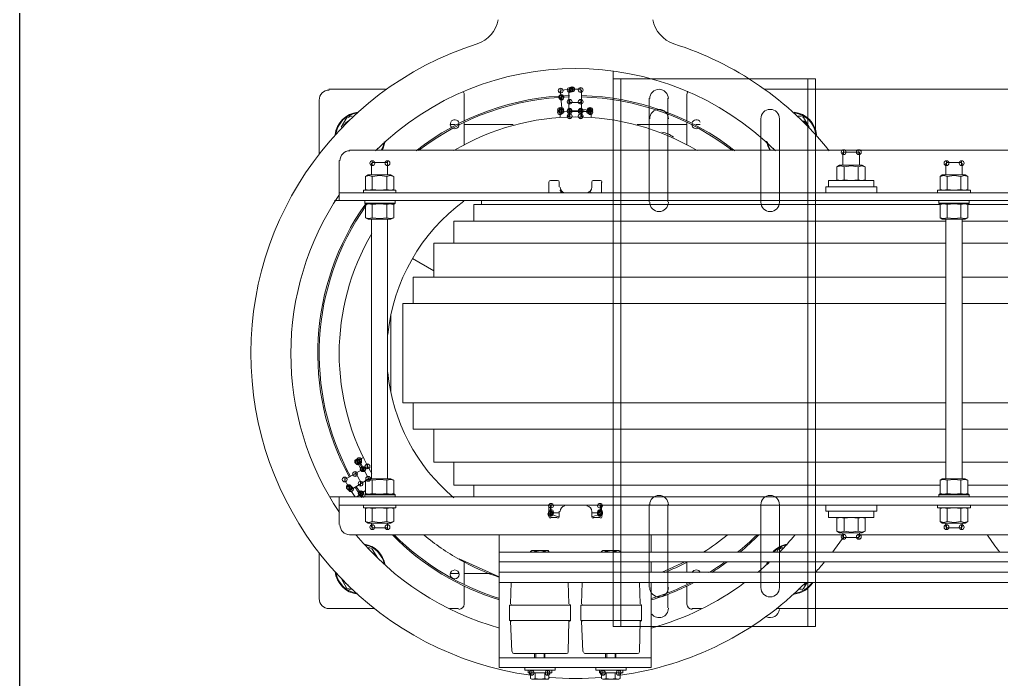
# Model space of a CAD drawing. Extents: x 758840 to 1108724, y -102573 to 143521.
# Drawn here: x 804384 to 805352, y 66486 to 67136 of the extents above; entities that cross this region are included whole.
import ezdxf

# ---------------------------------------------------------------- set-up
doc = ezdxf.new("R2010")
doc.units = 0
doc.header["$LTSCALE"] = 1000
doc.header["$MEASUREMENT"] = 0
doc.layers.add('02电气-设备', color=255, linetype='Continuous')
doc.layers.add('PDF_0', color=7, linetype='Continuous')

# ---------------------------------------------------------------- blocks, each defined once
blk = doc.blocks.new('2500KVA 变压器')
at = {"lineweight": -3}
blk.add_lwpolyline([(0, 0), (2400, 0), (2400, 1500), (0, 1500)], close=True, dxfattribs=at)
at = {"layer": 'PDF_0', "lineweight": 15}
for points in [[(585.44, 953.51), (585.44, 926.96)], [(784.87, 945.34), (585.44, 945.34), (585.44, 405.56)], [(592.92, 945.34), (592.92, 405.56)], [(777.39, 405.56), (777.39, 945.34)], [(784.87, 405.56), (784.87, 945.34)], [(305, 935.13), (360.81, 935.13)], [(438.41, 930.36), (438.41, 904.5)], [(533.71, 929), (533.03, 933.77)], [(533.71, 934.45), (544.6, 935.13)], [(541.87, 934.45), (541.87, 908.58)], [(553.45, 935.13), (542.55, 935.13)], [(554.13, 934.45), (554.13, 908.58)], [(658.27, 930.36), (658.27, 904.5)], [(735.19, 935.13), (1032.64, 935.13)], [(295.47, 871.83), (295.47, 924.92)], [(533.71, 927.64), (535.07, 912.67)], [(536.43, 927.64), (534.39, 927.64)], [(542.55, 922.2), (553.45, 922.2)], [(585.44, 925.6), (585.44, 905.86)], [(620.83, 926.28), (620.83, 918.79)], [(639.21, 912.67), (639.21, 926.28)], [(533.03, 914.71), (535.07, 915.39)], [(533.03, 907.9), (533.03, 914.71)], [(541.87, 913.35), (533.03, 912.67)], [(534.39, 912.67), (534.39, 914.71)], [(534.39, 913.35), (535.07, 913.35)], [(553.45, 914.03), (542.55, 914.03)], [(553.45, 913.35), (542.55, 913.35)], [(554.13, 915.39), (562.97, 914.71)], [(554.13, 914.03), (561.61, 913.35)], [(562.97, 912.67), (554.13, 913.35)], [(561.61, 914.71), (561.61, 912.67)], [(563.66, 914.71), (563.66, 907.9)], [(620.83, 917.43), (620.83, 900.41)], [(639.21, 900.41), (639.21, 911.3)], [(317.25, 897.69), (322.7, 907.22)], [(324.74, 908.58), (328.14, 908.58)], [(438.41, 903.14), (438.41, 880.67)], [(541.19, 908.58), (542.55, 908.58), (539.83, 908.58)], [(556.17, 908.58), (554.13, 908.58)], [(620.83, 906.54), (620.83, 824.18)], [(639.21, 824.18), (639.21, 906.54)], [(658.27, 903.14), (658.27, 880.67)], [(731.1, 906.54), (731.1, 824.18)], [(749.48, 824.18), (749.48, 906.54)], [(767.86, 908.58), (771.26, 908.58)], [(773.3, 907.22), (778.75, 897.69)], [(429.56, 900.41), (424.8, 900.41)], [(433.65, 900.41), (432.29, 900.41)], [(486.74, 900.41), (438.41, 900.41)], [(658.27, 900.41), (609.26, 900.41)], [(663.71, 900.41), (663.03, 900.41)], [(671.2, 900.41), (667.12, 900.41)], [(2114.91, 875.23), (325.42, 875.23)], [(353.33, 877.27), (351.97, 875.23)], [(744.71, 875.23), (743.35, 877.27)], [(812.1, 860.25), (812.1, 873.19)], [(827.76, 873.19), (812.78, 873.19)], [(828.44, 860.25), (828.44, 873.19)], [(315.21, 865.02), (315.21, 825.54)], [(347.2, 850.72), (347.2, 862.3)], [(362.86, 862.98), (347.88, 862.98)], [(362.86, 850.72), (362.86, 862.3)], [(913.52, 850.72), (913.52, 862.3)], [(929.18, 862.98), (914.2, 862.98)], [(929.86, 850.72), (929.86, 862.3)], [(805.98, 858.89), (808.7, 860.25)], [(805.98, 858.89), (810.06, 859.57), (813.46, 858.89)], [(805.98, 858.89), (805.98, 845.96)], [(808.7, 860.25), (831.16, 860.25)], [(813.46, 858.89), (820.27, 859.57), (827.08, 858.89)], [(813.46, 858.89), (813.46, 845.96)], [(827.08, 858.89), (830.48, 859.57), (833.88, 858.89)], [(827.08, 858.89), (827.08, 845.96)], [(833.88, 858.89), (831.16, 860.25)], [(833.88, 858.89), (833.88, 845.96)], [(341.07, 849.36), (343.8, 850.72)], [(341.07, 849.36), (344.48, 850.04), (347.88, 849.36)], [(341.07, 849.36), (341.07, 836.43)], [(343.8, 850.72), (366.26, 850.72)], [(347.88, 849.36), (355.37, 850.04), (362.18, 849.36)], [(347.88, 849.36), (347.88, 836.43)], [(362.18, 849.36), (365.58, 850.04), (368.98, 849.36)], [(362.18, 849.36), (362.18, 836.43)], [(368.98, 849.36), (366.26, 850.72)], [(368.98, 849.36), (368.98, 836.43)], [(522.13, 843.92), (522.13, 833.03)], [(523.5, 845.28), (530.3, 845.28)], [(532.34, 839.15), (532.34, 843.92)], [(564.34, 843.92), (564.34, 839.15)], [(565.7, 845.28), (572.5, 845.28)], [(573.87, 843.92), (573.87, 833.03)], [(797.81, 839.15), (797.81, 845.28)], [(842.73, 845.28), (797.81, 845.28)], [(808.7, 845.28), (805.98, 845.96)], [(805.98, 845.96), (810.06, 845.28), (813.46, 845.96)], [(813.46, 845.96), (820.27, 845.28), (827.08, 845.96)], [(827.08, 845.96), (830.48, 845.28), (833.88, 845.96)], [(831.16, 845.28), (833.88, 845.96)], [(842.73, 839.15), (842.73, 845.28)], [(908.08, 849.36), (910.12, 850.72)], [(908.08, 849.36), (911.48, 850.04), (914.88, 849.36)], [(908.08, 849.36), (908.08, 836.43)], [(910.12, 850.72), (932.58, 850.72)], [(914.88, 849.36), (921.69, 850.04), (928.5, 849.36)], [(914.88, 849.36), (914.88, 836.43)], [(928.5, 849.36), (931.9, 850.04), (935.3, 849.36)], [(928.5, 849.36), (928.5, 836.43)], [(935.3, 849.36), (932.58, 850.72)], [(935.3, 849.36), (935.3, 836.43)], [(2125.12, 833.03), (315.21, 833.03)], [(339.03, 833.03), (339.03, 835.75)], [(371.02, 835.75), (339.03, 835.75)], [(343.8, 835.75), (341.07, 836.43)], [(341.07, 836.43), (344.48, 835.75), (347.88, 836.43)], [(347.88, 836.43), (355.37, 835.75), (362.18, 836.43)], [(362.18, 836.43), (365.58, 835.75), (368.98, 836.43)], [(366.26, 835.75), (368.98, 836.43)], [(371.02, 833.03), (371.02, 835.75)], [(533.03, 835.75), (533.03, 835.07)], [(562.97, 835.07), (562.97, 835.75)], [(795.08, 833.03), (795.08, 839.15)], [(795.08, 839.15), (845.45, 839.15)], [(845.45, 833.03), (845.45, 839.15)], [(905.35, 833.03), (905.35, 835.75)], [(938.03, 835.75), (905.35, 835.75)], [(910.12, 835.75), (908.08, 836.43)], [(908.08, 836.43), (911.48, 835.75), (914.88, 836.43)], [(914.88, 836.43), (921.69, 835.75), (928.5, 836.43)], [(928.5, 836.43), (931.9, 835.75), (935.3, 836.43)], [(932.58, 835.75), (935.3, 836.43)], [(938.03, 833.03), (938.03, 835.75)], [(310.44, 825.54), (2129.89, 825.54)], [(340.39, 825.54), (340.39, 822.82)], [(370.34, 825.54), (370.34, 822.82)], [(455.43, 821.46), (455.43, 825.54)], [(906.72, 825.54), (906.72, 822.82)], [(936.67, 825.54), (936.67, 822.82)], [(341.07, 822.14), (340.39, 822.82)], [(340.39, 822.82), (370.34, 822.82)], [(343.8, 822.14), (341.07, 821.46)], [(341.07, 822.14), (369.66, 822.14)], [(347.88, 821.46), (344.48, 822.14), (341.07, 821.46)], [(341.07, 808.52), (341.07, 821.46)], [(362.18, 821.46), (355.37, 822.14), (347.88, 821.46)], [(347.88, 808.52), (347.88, 821.46)], [(368.98, 821.46), (365.58, 822.14), (362.18, 821.46)], [(362.18, 808.52), (362.18, 821.46)], [(366.26, 822.14), (368.98, 821.46)], [(368.98, 808.52), (368.98, 821.46)], [(369.66, 822.14), (370.34, 822.82)], [(447.94, 805.12), (447.94, 821.46)], [(908.08, 821.46), (447.94, 821.46)], [(906.72, 822.82), (936.67, 822.82)], [(907.4, 822.14), (906.72, 822.82)], [(907.4, 822.14), (935.98, 822.14)], [(910.12, 822.14), (908.08, 821.46)], [(914.88, 821.46), (911.48, 822.14), (908.08, 821.46)], [(908.08, 808.52), (908.08, 821.46)], [(928.5, 821.46), (921.69, 822.14), (914.88, 821.46)], [(914.88, 808.52), (914.88, 821.46)], [(935.3, 821.46), (931.9, 822.14), (928.5, 821.46)], [(928.5, 808.52), (928.5, 821.46)], [(932.58, 822.14), (935.3, 821.46)], [(935.3, 808.52), (935.3, 821.46)], [(1505.03, 821.46), (935.3, 821.46)], [(935.98, 822.14), (936.67, 822.82)], [(341.07, 808.52), (343.8, 807.16)], [(347.88, 808.52), (344.48, 807.84), (341.07, 808.52)], [(366.26, 807.16), (343.8, 807.16)], [(347.2, 551.23), (347.2, 807.16)], [(362.18, 808.52), (355.37, 807.84), (347.88, 808.52)], [(368.98, 808.52), (365.58, 807.84), (362.18, 808.52)], [(362.86, 551.23), (362.86, 807.16)], [(368.98, 808.52), (366.26, 807.16)], [(428.2, 783.34), (428.2, 805.12)], [(913.52, 805.12), (428.2, 805.12)], [(908.08, 808.52), (910.12, 807.16)], [(914.88, 808.52), (911.48, 807.84), (908.08, 808.52)], [(932.58, 807.16), (910.12, 807.16)], [(913.52, 551.23), (913.52, 807.16)], [(928.5, 808.52), (921.69, 807.84), (914.88, 808.52)], [(935.3, 808.52), (931.9, 807.84), (928.5, 808.52)], [(929.86, 551.23), (929.86, 807.16)], [(1510.47, 805.12), (929.86, 805.12)], [(935.3, 808.52), (932.58, 807.16)], [(408.46, 749.98), (408.46, 783.34)], [(913.52, 783.34), (408.46, 783.34)], [(1510.47, 783.34), (929.86, 783.34)], [(408.46, 756.11), (387.36, 768.36)], [(388.04, 724.12), (388.04, 749.98)], [(913.52, 749.98), (388.04, 749.98)], [(1510.47, 749.98), (929.86, 749.98)], [(377.83, 724.12), (377.83, 626.1)], [(913.52, 724.12), (377.83, 724.12)], [(1510.47, 724.12), (929.86, 724.12)], [(366.26, 636.99), (366.26, 713.23)], [(377.83, 626.1), (913.52, 626.1)], [(388.04, 626.1), (388.04, 600.24)], [(929.86, 626.1), (1510.47, 626.1)], [(388.04, 600.24), (913.52, 600.24)], [(408.46, 600.24), (408.46, 567.56)], [(929.86, 600.24), (1510.47, 600.24)], [(332.91, 568.92), (339.03, 572.33)], [(320.65, 550.55), (343.12, 563.48)], [(332.91, 568.24), (336.99, 560.08)], [(333.59, 567.56), (335.63, 568.24)], [(334.95, 569.61), (339.03, 561.44)], [(338.35, 560.76), (334.95, 567.56)], [(342.44, 565.52), (343.12, 563.48)], [(408.46, 567.56), (913.52, 567.56)], [(428.2, 567.56), (428.2, 545.1)], [(929.86, 567.56), (1510.47, 567.56)], [(336.99, 547.14), (331.55, 556.67)], [(345.16, 551.23), (347.2, 552.59)], [(320.65, 549.87), (326.1, 540.34)], [(330.86, 533.53), (324.74, 542.38)], [(326.78, 540.34), (341.07, 549.19)], [(341.07, 549.87), (343.8, 551.23)], [(341.07, 549.87), (344.48, 550.55), (347.88, 549.87)], [(341.07, 549.87), (341.07, 536.93)], [(343.8, 551.23), (366.26, 551.23)], [(347.88, 549.87), (355.37, 550.55), (362.18, 549.87)], [(347.88, 549.87), (347.88, 536.93)], [(362.18, 549.87), (365.58, 550.55), (368.98, 549.87)], [(362.18, 549.87), (362.18, 536.93)], [(368.98, 549.87), (366.26, 551.23)], [(368.98, 549.87), (368.98, 536.93)], [(428.2, 545.1), (908.08, 545.1)], [(447.94, 545.1), (447.94, 533.53)], [(908.08, 549.87), (910.12, 551.23)], [(908.08, 549.87), (911.48, 550.55), (914.88, 549.87)], [(908.08, 549.87), (908.08, 536.93)], [(910.12, 551.23), (932.58, 551.23)], [(914.88, 549.87), (921.69, 550.55), (928.5, 549.87)], [(914.88, 549.87), (914.88, 536.93)], [(928.5, 549.87), (931.9, 550.55), (935.3, 549.87)], [(928.5, 549.87), (928.5, 536.93)], [(935.3, 549.87), (932.58, 551.23)], [(935.3, 549.87), (935.3, 536.93)], [(935.3, 545.1), (1505.03, 545.1)], [(305.68, 533.53), (2134.65, 533.53)], [(315.21, 533.53), (315.21, 506.3)], [(335.63, 535.57), (332.23, 533.53)], [(334.95, 538.98), (336.31, 536.93)], [(341.07, 539.66), (336.31, 536.25)], [(341.07, 536.25), (340.39, 535.57)], [(340.39, 533.53), (340.39, 535.57)], [(370.34, 535.57), (340.39, 535.57)], [(343.8, 536.25), (341.07, 536.93)], [(341.07, 536.93), (344.48, 536.25), (347.88, 536.93)], [(369.66, 536.25), (341.07, 536.25)], [(347.88, 536.93), (355.37, 536.25), (362.18, 536.93)], [(362.18, 536.93), (365.58, 536.25), (368.98, 536.93)], [(366.26, 536.25), (368.98, 536.93)], [(369.66, 536.25), (370.34, 535.57)], [(370.34, 533.53), (370.34, 535.57)], [(907.4, 536.25), (906.72, 535.57)], [(906.72, 533.53), (906.72, 535.57)], [(936.67, 535.57), (906.72, 535.57)], [(935.98, 536.25), (907.4, 536.25)], [(910.12, 536.25), (908.08, 536.93)], [(908.08, 536.93), (911.48, 536.25), (914.88, 536.93)], [(914.88, 536.93), (921.69, 536.25), (928.5, 536.93)], [(928.5, 536.93), (931.9, 536.25), (935.3, 536.93)], [(932.58, 536.25), (935.3, 536.93)], [(935.98, 536.25), (936.67, 535.57)], [(936.67, 533.53), (936.67, 535.57)], [(315.21, 525.36), (2125.12, 525.36)], [(339.03, 525.36), (339.03, 522.64)], [(371.02, 525.36), (371.02, 522.64)], [(522.13, 514.47), (522.13, 525.36)], [(523.5, 524.68), (523.5, 518.55)], [(573.18, 524.68), (573.18, 518.55)], [(573.87, 514.47), (573.87, 525.36)], [(620.83, 444.36), (620.83, 526.04)], [(639.21, 526.04), (639.21, 444.36)], [(731.1, 444.36), (731.1, 526.04)], [(749.48, 526.04), (749.48, 444.36)], [(795.08, 525.36), (795.08, 519.24)], [(845.45, 525.36), (845.45, 519.24)], [(905.35, 525.36), (905.35, 522.64)], [(938.03, 525.36), (938.03, 522.64)], [(339.03, 522.64), (371.02, 522.64)], [(343.8, 522.64), (341.07, 521.96)], [(347.88, 521.96), (344.48, 522.64), (341.07, 521.96)], [(341.07, 509.03), (341.07, 521.96)], [(362.18, 521.96), (355.37, 522.64), (347.88, 521.96)], [(347.88, 509.03), (347.88, 521.96)], [(368.98, 521.96), (365.58, 522.64), (362.18, 521.96)], [(362.18, 509.03), (362.18, 521.96)], [(366.26, 522.64), (368.98, 521.96)], [(368.98, 509.03), (368.98, 521.96)], [(523.5, 517.87), (524.18, 517.87)], [(523.5, 517.19), (523.5, 516.51)], [(523.5, 516.51), (531.66, 513.79)], [(524.18, 517.87), (532.34, 517.87)], [(532.34, 514.47), (532.34, 519.24)], [(564.34, 519.24), (564.34, 514.47)], [(564.34, 517.87), (572.5, 517.87)], [(572.5, 516.51), (564.34, 513.79)], [(573.18, 517.19), (573.18, 516.51)], [(845.45, 519.24), (795.08, 519.24)], [(797.81, 519.24), (797.81, 513.11)], [(842.73, 519.24), (842.73, 513.11)], [(905.35, 522.64), (938.03, 522.64)], [(910.12, 522.64), (908.08, 521.96)], [(914.88, 521.96), (911.48, 522.64), (908.08, 521.96)], [(908.08, 509.03), (908.08, 521.96)], [(928.5, 521.96), (921.69, 522.64), (914.88, 521.96)], [(914.88, 509.03), (914.88, 521.96)], [(935.3, 521.96), (931.9, 522.64), (928.5, 521.96)], [(928.5, 509.03), (928.5, 521.96)], [(932.58, 522.64), (935.3, 521.96)], [(935.3, 509.03), (935.3, 521.96)], [(341.07, 509.03), (343.8, 507.66)], [(347.88, 509.03), (344.48, 508.34), (341.07, 509.03)], [(366.26, 507.66), (343.8, 507.66)], [(347.2, 503.58), (347.2, 507.66)], [(362.18, 509.03), (355.37, 508.34), (347.88, 509.03)], [(368.98, 509.03), (365.58, 508.34), (362.18, 509.03)], [(362.86, 503.58), (362.86, 507.66)], [(368.98, 509.03), (366.26, 507.66)], [(530.3, 513.11), (523.5, 513.11)], [(572.5, 513.11), (565.7, 513.11)], [(797.81, 513.11), (842.73, 513.11)], [(808.7, 513.11), (805.98, 512.43)], [(813.46, 512.43), (810.06, 513.11), (805.98, 512.43)], [(805.98, 499.5), (805.98, 512.43)], [(827.08, 512.43), (820.27, 513.11), (813.46, 512.43)], [(813.46, 499.5), (813.46, 512.43)], [(833.88, 512.43), (830.48, 513.11), (827.08, 512.43)], [(827.08, 499.5), (827.08, 512.43)], [(831.16, 513.11), (833.88, 512.43)], [(833.88, 499.5), (833.88, 512.43)], [(908.08, 509.03), (910.12, 507.66)], [(914.88, 509.03), (911.48, 508.34), (908.08, 509.03)], [(932.58, 507.66), (910.12, 507.66)], [(913.52, 503.58), (913.52, 507.66)], [(928.5, 509.03), (921.69, 508.34), (914.88, 509.03)], [(935.3, 509.03), (931.9, 508.34), (928.5, 509.03)], [(929.86, 503.58), (929.86, 507.66)], [(935.3, 509.03), (932.58, 507.66)], [(325.42, 496.09), (812.1, 496.09)], [(362.86, 502.9), (347.88, 502.9)], [(473.13, 469.55), (473.13, 479.08), (473.13, 496.09)], [(622.87, 479.08), (622.87, 496.09)], [(805.98, 499.5), (808.7, 498.13)], [(813.46, 499.5), (810.06, 498.82), (805.98, 499.5)], [(831.16, 498.13), (808.7, 498.13)], [(812.1, 494.05), (812.1, 498.13)], [(827.08, 499.5), (820.27, 498.82), (813.46, 499.5)], [(833.88, 499.5), (830.48, 498.82), (827.08, 499.5)], [(828.44, 494.05), (828.44, 498.13)], [(828.44, 496.09), (1611.89, 496.09)], [(833.88, 499.5), (831.16, 498.13)], [(929.18, 502.9), (914.2, 502.9)], [(827.76, 493.37), (812.78, 493.37)], [(295.47, 433.47), (295.47, 478.4)], [(343.12, 483.16), (345.84, 483.16)], [(347.88, 481.8), (353.33, 472.95)], [(1967.21, 479.08), (473.13, 479.08)], [(503.76, 479.76), (505.12, 480.44)], [(508.52, 479.76), (506.48, 480.44), (503.76, 479.76)], [(503.76, 479.08), (503.76, 479.76)], [(521.45, 480.44), (505.12, 480.44)], [(520.09, 480.44), (518.05, 479.76), (513.29, 480.44), (508.52, 479.76)], [(508.52, 479.08), (508.52, 479.76)], [(518.05, 479.08), (518.05, 479.76)], [(522.13, 479.76), (520.77, 480.44), (520.09, 480.44)], [(522.13, 479.76), (521.45, 480.44)], [(522.13, 479.08), (522.13, 479.76)], [(573.87, 479.76), (575.23, 480.44)], [(578.63, 479.76), (575.91, 480.44), (573.87, 479.76)], [(573.87, 479.08), (573.87, 479.76)], [(590.88, 480.44), (575.23, 480.44)], [(590.2, 480.44), (587.48, 479.76), (583.39, 480.44), (578.63, 479.76)], [(578.63, 479.08), (578.63, 479.76)], [(587.48, 479.08), (587.48, 479.76)], [(592.24, 479.76), (590.88, 480.44), (590.2, 480.44)], [(592.24, 479.76), (590.88, 480.44)], [(592.24, 479.08), (592.24, 479.76)], [(746.76, 479.08), (748.12, 481.8)], [(750.16, 483.16), (752.88, 483.16)], [(433.65, 472.27), (473.13, 454.57)], [(438.41, 470.23), (438.41, 447.76)], [(473.13, 365.4), (473.13, 374.93), (473.13, 383.1), (473.13, 449.13), (473.13, 459.34), (473.13, 469.55)], [(622.87, 469.55), (473.13, 469.55)], [(1965.16, 469.55), (475.17, 469.55)], [(622.87, 459.34), (622.87, 469.55)], [(633.76, 459.34), (656.23, 469.55)], [(658.27, 459.34), (658.27, 469.55)], [(424.8, 457.97), (433.65, 457.97)], [(438.41, 457.97), (464.96, 457.97)], [(622.87, 459.34), (473.13, 459.34)], [(475.17, 459.34), (1965.16, 459.34)], [(322.7, 443), (317.25, 453.21)], [(438.41, 445.72), (438.41, 428.03)], [(473.13, 449.13), (1967.21, 449.13)], [(484.7, 449.13), (484.02, 428.03)], [(541.19, 449.13), (541.87, 428.03)], [(554.81, 449.13), (554.13, 428.03)], [(611.3, 449.13), (611.98, 428.03)], [(622.87, 365.4), (622.87, 374.93), (622.87, 383.1), (622.87, 449.13)], [(639.21, 438.92), (639.21, 449.13)], [(658.27, 447.76), (658.27, 449.13)], [(658.27, 428.03), (658.27, 445.72)], [(776.71, 449.13), (773.3, 443)], [(328.14, 442.32), (324.74, 442.32)], [(639.21, 423.94), (639.21, 437.55)], [(771.26, 442.32), (767.86, 442.32)], [(483.34, 426.66), (483.34, 411.69)], [(483.34, 426.66), (543.24, 426.66)], [(543.24, 411.69), (543.24, 426.66)], [(553.45, 426.66), (553.45, 411.69)], [(553.45, 426.66), (613.34, 426.66)], [(613.34, 411.69), (613.34, 426.66)], [(349.92, 423.26), (305, 423.26)], [(432.97, 423.26), (424.12, 423.26)], [(672.56, 423.26), (663.03, 423.26)], [(1022.43, 423.26), (746.08, 423.26)], [(483.34, 411.69), (543.24, 411.69)], [(484.02, 411.01), (485.38, 381.06)], [(541.87, 411.01), (541.19, 381.06)], [(553.45, 411.69), (613.34, 411.69)], [(554.13, 411.01), (555.49, 381.06)], [(611.98, 411.01), (611.3, 381.06)], [(784.87, 405.56), (585.44, 405.56)], [(487.42, 379.02), (539.15, 379.02)], [(507.84, 379.02), (507.84, 374.93)], [(509.2, 374.93), (509.2, 379.02)], [(517.37, 374.93), (517.37, 379.02)], [(518.05, 379.02), (518.05, 374.93)], [(557.53, 379.02), (609.26, 379.02)], [(577.95, 379.02), (577.95, 374.93)], [(579.31, 374.93), (579.31, 379.02)], [(587.48, 374.93), (587.48, 379.02)], [(588.16, 379.02), (588.16, 374.93)], [(473.13, 374.93), (622.87, 374.93)], [(473.13, 365.4), (622.87, 365.4)], [(498.31, 362.68), (498.31, 365.4)], [(528.26, 362.68), (498.31, 362.68)], [(501.71, 362.68), (501.71, 359.96)], [(524.86, 359.96), (501.71, 359.96)], [(503.76, 359.96), (503.76, 354.51)], [(503.76, 359.96), (522.13, 359.96)], [(508.52, 359.96), (508.52, 354.51)], [(518.05, 359.96), (518.05, 354.51)], [(522.13, 359.96), (522.13, 354.51)], [(524.86, 362.68), (524.86, 359.96)], [(528.26, 362.68), (528.26, 365.4)], [(568.42, 362.68), (568.42, 365.4)], [(598.37, 362.68), (568.42, 362.68)], [(571.82, 362.68), (571.82, 359.96)], [(594.97, 359.96), (571.82, 359.96)], [(573.87, 359.96), (573.87, 354.51)], [(573.87, 359.96), (592.24, 359.96)], [(578.63, 359.96), (578.63, 354.51)], [(587.48, 359.96), (587.48, 354.51)], [(592.24, 359.96), (592.24, 354.51)], [(594.97, 362.68), (594.97, 359.96)], [(598.37, 362.68), (598.37, 365.4)], [(503.76, 354.51), (505.12, 353.83)], [(503.76, 354.51), (505.12, 353.83), (506.48, 353.83)], [(505.12, 353.83), (521.45, 353.83)], [(506.48, 353.83), (508.52, 354.51), (513.29, 353.83), (518.05, 354.51)], [(518.05, 354.51), (520.09, 353.83), (522.13, 354.51)], [(522.13, 354.51), (521.45, 353.83)], [(573.87, 354.51), (575.23, 353.83)], [(573.87, 354.51), (575.23, 353.83), (575.91, 353.83)], [(575.23, 353.83), (590.88, 353.83)], [(575.91, 353.83), (578.63, 354.51), (583.39, 353.83), (587.48, 354.51)], [(587.48, 354.51), (590.2, 353.83), (592.24, 354.51)], [(592.24, 354.51), (590.88, 353.83)]]:
    blk.add_lwpolyline(points, dxfattribs=at)
for points in [[(533.71, 931.38), (533.71, 936.15), (533.71, 936.15)], [(534.39, 925.26), (534.39, 930.02), (534.39, 930.02)], [(542.55, 932.06), (542.55, 936.83), (542.55, 936.83)], [(544.6, 932.75), (544.6, 937.51), (544.6, 937.51)], [(545.28, 932.75), (545.28, 937.51), (545.28, 937.51)], [(553.45, 932.06), (553.45, 936.83), (553.45, 936.83)], [(534.39, 924.58), (534.39, 929.34), (534.39, 929.34)], [(542.55, 920.49), (542.55, 925.26), (542.55, 925.26)], [(553.45, 920.49), (553.45, 925.26), (553.45, 925.26)], [(533.03, 912.33), (533.03, 917.09), (533.03, 917.09)], [(533.03, 910.28), (533.03, 915.05), (533.03, 915.05)], [(534.39, 912.33), (534.39, 917.09), (534.39, 917.09)], [(534.39, 910.96), (534.39, 915.73), (534.39, 915.73)], [(542.55, 911.64), (542.55, 916.41), (542.55, 916.41)], [(542.55, 910.96), (542.55, 915.73), (542.55, 915.73)], [(542.55, 906.2), (542.55, 910.96), (542.55, 910.96)], [(553.45, 911.64), (553.45, 916.41), (553.45, 916.41)], [(553.45, 910.96), (553.45, 915.73), (553.45, 915.73)], [(553.45, 906.2), (553.45, 910.96), (553.45, 910.96)], [(561.61, 910.96), (561.61, 915.73), (561.61, 915.73)], [(562.29, 912.33), (562.29, 917.09), (562.29, 917.09)], [(562.97, 912.33), (562.97, 917.09), (562.97, 917.09)], [(562.97, 910.28), (562.97, 915.05), (562.97, 915.05)], [(812.78, 870.8), (812.78, 875.57), (812.78, 875.57)], [(827.76, 870.8), (827.76, 875.57), (827.76, 875.57)], [(347.88, 859.91), (347.88, 864.68), (347.88, 864.68)], [(362.86, 859.91), (362.86, 864.68), (362.86, 864.68)], [(914.2, 859.91), (914.2, 864.68), (914.2, 864.68)], [(929.18, 859.91), (929.18, 864.68), (929.18, 864.68)], [(534.39, 834.39), (534.39, 833.03)], [(561.61, 834.39), (561.61, 833.03)], [(334.95, 567.22), (334.95, 571.99), (334.95, 571.99)], [(332.91, 565.86), (332.91, 570.63), (332.91, 570.63)], [(333.59, 565.18), (333.59, 569.95), (333.59, 569.95)], [(334.95, 565.86), (334.95, 570.63), (334.95, 570.63)], [(338.35, 558.37), (338.35, 563.14), (338.35, 563.14)], [(339.03, 558.37), (339.03, 563.14), (339.03, 563.14)], [(343.12, 561.1), (343.12, 565.86), (343.12, 565.86)], [(320.65, 548.16), (320.65, 552.93), (320.65, 552.93)], [(330.86, 553.61), (330.86, 558.37), (330.86, 558.37)], [(344.48, 551.23), (339.03, 560.76)], [(343.8, 548.84), (343.8, 553.61), (343.8, 553.61)], [(324.74, 540.68), (324.74, 545.44), (324.74, 545.44)], [(325.42, 540), (325.42, 544.76), (325.42, 544.76)], [(326.78, 538.63), (326.78, 543.4), (326.78, 543.4)], [(336.31, 544.08), (336.31, 548.84), (336.31, 548.84)], [(336.31, 534.55), (336.31, 539.32), (336.31, 539.32)], [(336.99, 534.55), (336.99, 539.32), (336.99, 539.32)], [(524.18, 522.3), (524.18, 527.06), (524.18, 527.06)], [(572.5, 522.3), (572.5, 527.06), (572.5, 527.06)], [(523.5, 514.13), (523.5, 518.9), (523.5, 518.9)], [(524.18, 516.17), (524.18, 520.94), (524.18, 520.94)], [(524.18, 514.81), (524.18, 519.58), (524.18, 519.58)], [(572.5, 516.17), (572.5, 520.94), (572.5, 520.94)], [(572.5, 515.49), (572.5, 520.26), (572.5, 520.26)], [(572.5, 514.81), (572.5, 519.58), (572.5, 519.58)], [(572.5, 514.13), (572.5, 518.9), (572.5, 518.9)], [(347.88, 501.2), (347.88, 505.96), (347.88, 505.96)], [(362.86, 501.2), (362.86, 505.96), (362.86, 505.96)], [(914.2, 501.2), (914.2, 505.96), (914.2, 505.96)], [(929.18, 501.2), (929.18, 505.96), (929.18, 505.96)], [(812.78, 491.67), (812.78, 496.43), (812.78, 496.43)], [(827.76, 491.67), (827.76, 496.43), (827.76, 496.43)], [(505.12, 357.58), (505.12, 362.34), (505.12, 362.34)], [(520.77, 357.58), (520.77, 362.34), (520.77, 362.34)], [(575.23, 357.58), (575.23, 362.34), (575.23, 362.34)], [(590.88, 357.58), (590.88, 362.34), (590.88, 362.34)]]:
    blk.add_lwpolyline(points, close=True, dxfattribs=at)
blk.add_circle((429.22, 456.95), 4.42, dxfattribs=at)
for points in [[(471.99, 1003.72), (470.03, 992.62), (462.07, 983.53), (451.32, 980.11)], [(645.36, 980.11), (634.61, 983.53), (626.65, 992.62), (624.7, 1003.72)], [(229.23, 647.72), (216.59, 796.77), (308.82, 934.71), (451.39, 980)], [(351.16, 874.66), (460.49, 982.51), (636.19, 982.51), (745.52, 874.66)], [(645.29, 980), (705.68, 960.82), (759.02, 924.15), (798.57, 874.65)], [(295.47, 924.58), (295.47, 930.03), (299.89, 934.45), (305.34, 934.45)], [(437.35, 933.13), (438.04, 932.24), (438.41, 931.15), (438.41, 930.02)], [(621.51, 925.94), (621.51, 931.01), (625.63, 935.13), (630.7, 935.13)], [(630.7, 935.13), (635.78, 935.13), (639.89, 931.01), (639.89, 925.94)], [(658.27, 930.02), (658.27, 931.15), (658.64, 932.24), (659.33, 933.13)], [(391.18, 874.61), (434.37, 908.58), (487.41, 927.64), (542.34, 928.93)], [(393.51, 874.7), (436.21, 907.76), (488.37, 926.29), (542.35, 927.57)], [(554.33, 927.57), (608.31, 926.29), (660.47, 907.76), (703.17, 874.7)], [(554.34, 928.93), (609.27, 927.64), (662.31, 908.58), (705.5, 874.61)], [(311.25, 890.27), (312.41, 902.05), (321.73, 911.37), (333.52, 912.54)], [(312, 890.84), (313.38, 901.79), (322, 910.41), (332.95, 911.8)], [(428.45, 874.71), (502.25, 918.96), (594.43, 918.96), (668.23, 874.71)], [(621.51, 906.2), (621.51, 911.27), (625.63, 915.39), (630.7, 915.39)], [(630.7, 915.39), (635.78, 915.39), (639.89, 911.27), (639.89, 906.2)], [(731.1, 906.2), (731.1, 911.27), (735.22, 915.39), (740.29, 915.39)], [(740.29, 915.39), (745.37, 915.39), (749.48, 911.27), (749.48, 906.2)], [(763.85, 912.54), (775.63, 911.37), (784.95, 902.05), (786.12, 890.27)], [(764.41, 911.8), (775.36, 910.41), (783.99, 901.79), (785.37, 890.84)], [(319.58, 899.42), (320.88, 901.26), (322.48, 902.87), (324.32, 904.18)], [(323.54, 906.94), (324.21, 907.38), (324.91, 907.78), (325.63, 908.15)], [(425.85, 897.89), (424.68, 899.27), (424.46, 901.23), (425.32, 902.84)], [(425.32, 902.84), (426.17, 904.44), (427.92, 905.36), (429.73, 905.15)], [(429.73, 905.15), (431.53, 904.94), (433.03, 903.65), (433.5, 901.9)], [(663.18, 901.9), (663.65, 903.65), (665.15, 904.94), (666.95, 905.15)], [(666.95, 905.15), (668.76, 905.36), (670.51, 904.44), (671.36, 902.84)], [(771.73, 908.15), (772.45, 907.78), (773.15, 907.38), (773.82, 906.94)], [(773.04, 904.18), (774.88, 902.87), (776.48, 901.26), (777.78, 899.42)], [(431.28, 896.84), (429.97, 896.15), (428.4, 896.16), (427.1, 896.87)], [(433.62, 900.3), (433.47, 898.83), (432.59, 897.53), (431.28, 896.84)], [(633.49, 892.75), (637.73, 892.23), (641.74, 890.53), (645.06, 887.84)], [(665.4, 896.84), (664.09, 897.53), (663.21, 898.83), (663.06, 900.3)], [(669.58, 896.87), (668.28, 896.16), (666.71, 896.15), (665.4, 896.84)], [(359.72, 883.39), (359.19, 880.53), (358.14, 877.78), (356.63, 875.29)], [(360.51, 883.95), (360.02, 880.86), (358.96, 877.89), (357.37, 875.2)], [(739.99, 875.2), (738.4, 877.89), (737.34, 880.86), (736.85, 883.95)], [(740.73, 875.29), (739.22, 877.78), (738.17, 880.53), (737.64, 883.39)], [(315.89, 864.68), (315.89, 870.13), (320.31, 874.55), (325.76, 874.55)], [(351.87, 875.55), (351.74, 875.39), (351.62, 875.24), (351.49, 875.09)], [(745.87, 875.09), (745.74, 875.24), (745.62, 875.39), (745.5, 875.55)], [(522.13, 843.58), (522.13, 844.52), (522.9, 845.28), (523.84, 845.28)], [(530.64, 845.28), (531.58, 845.28), (532.34, 844.52), (532.34, 843.58)], [(564.34, 843.58), (564.34, 844.52), (565.1, 845.28), (566.04, 845.28)], [(572.84, 845.28), (573.78, 845.28), (574.55, 844.52), (574.55, 843.58)], [(533.71, 834.73), (533.71, 833.79), (532.94, 833.03), (532, 833.03)], [(537.8, 833.12), (535.04, 833.61), (533.03, 836.01), (533.03, 838.81)], [(564.34, 838.81), (564.34, 836.01), (562.33, 833.61), (559.57, 833.12)], [(564.68, 833.03), (563.74, 833.03), (562.97, 833.79), (562.97, 834.73)], [(315.45, 517.93), (251.6, 612.74), (251.6, 736.8), (315.45, 831.61)], [(363.11, 693.43), (368.4, 745.94), (395.73, 793.74), (438.3, 824.93)], [(630.7, 814.65), (625.63, 814.65), (621.51, 818.76), (621.51, 823.84)], [(639.89, 823.84), (639.89, 818.76), (635.78, 814.65), (630.7, 814.65)], [(740.29, 814.65), (735.22, 814.65), (731.1, 818.76), (731.1, 823.84)], [(749.48, 823.84), (749.48, 818.76), (745.37, 814.65), (740.29, 814.65)], [(325.23, 552.89), (278.63, 638.2), (284.75, 742.62), (341, 821.9)], [(326.41, 553.56), (280.24, 638.1), (286.11, 741.52), (341.54, 820.3)], [(342, 820.95), (342.18, 821.21), (342.37, 821.46), (342.55, 821.72)], [(367.2, 821.52), (367.25, 821.59), (367.31, 821.66), (367.36, 821.73)], [(347.4, 556.57), (304.48, 629.53), (304.48, 720.01), (347.4, 792.97)], [(428.17, 532.59), (391.28, 563.76), (367.96, 608.05), (363.11, 656.1)], [(504.14, 357.58), (355.99, 378.22), (241.86, 498.67), (229.23, 647.72)], [(337.39, 532.88), (335.26, 536.04), (333.21, 539.25), (331.22, 542.5)], [(339.07, 532.81), (336.77, 536.21), (334.55, 539.66), (332.41, 543.17)], [(621.51, 525.7), (621.51, 530.78), (625.63, 534.89), (630.7, 534.89)], [(630.7, 534.89), (635.78, 534.89), (639.89, 530.78), (639.89, 525.7)], [(731.1, 525.7), (731.1, 530.78), (735.22, 534.89), (740.29, 534.89)], [(740.29, 534.89), (745.37, 534.89), (749.48, 530.78), (749.48, 525.7)], [(533.03, 518.9), (533.03, 521.7), (535.04, 524.1), (537.8, 524.59)], [(559.57, 524.59), (562.33, 524.1), (564.34, 521.7), (564.34, 518.9)], [(523.84, 512.43), (522.9, 512.43), (522.13, 513.19), (522.13, 514.13)], [(532.34, 514.13), (532.34, 513.19), (531.58, 512.43), (530.64, 512.43)], [(566.04, 512.43), (565.1, 512.43), (564.34, 513.19), (564.34, 514.13)], [(574.55, 514.13), (574.55, 513.19), (573.78, 512.43), (572.84, 512.43)], [(325.76, 496.09), (320.31, 496.09), (315.89, 500.51), (315.89, 505.96)], [(473.38, 404.18), (417.96, 419.54), (368.59, 451.54), (331.95, 495.86)], [(473.4, 431.83), (433.41, 444.17), (397.08, 466.19), (367.64, 495.93)], [(473.36, 433.27), (434.24, 445.42), (398.66, 466.88), (369.67, 495.83)], [(433.8, 471.72), (421.46, 478.68), (409.78, 486.75), (398.91, 495.83)], [(697.77, 495.83), (690.44, 489.7), (682.73, 484.03), (674.7, 478.86)], [(727.01, 495.83), (721.02, 489.85), (714.74, 484.17), (708.18, 478.82)], [(729.04, 495.93), (723.13, 489.97), (716.94, 484.3), (710.47, 478.94)], [(764.73, 495.86), (759.89, 490), (754.81, 484.34), (749.51, 478.89)], [(966.79, 478.9), (962.53, 484.42), (958.44, 490.07), (954.55, 495.85)], [(339.84, 486.94), (350.48, 485.26), (358.83, 476.91), (360.51, 466.27)], [(340.4, 486.15), (350.21, 484.32), (357.89, 476.64), (359.72, 466.83)], [(742.91, 479), (746.72, 483.25), (751.89, 486.05), (757.52, 486.94)], [(743.71, 478.87), (747.23, 482.65), (751.88, 485.21), (756.96, 486.15)], [(812.25, 493.34), (808.87, 488.43), (805.36, 483.61), (801.72, 478.9)], [(346.31, 482.72), (347.03, 482.36), (347.72, 481.95), (348.4, 481.52)], [(348.63, 477.99), (349.83, 477.01), (350.92, 475.9), (351.87, 474.67)], [(748.96, 481.52), (749.64, 481.95), (750.33, 482.36), (751.05, 482.72)], [(473.37, 454.02), (459.78, 458.64), (446.66, 464.49), (434.15, 471.52)], [(657.69, 468.87), (650.72, 465.17), (643.58, 461.83), (636.27, 458.86)], [(695.07, 468.83), (690.15, 465.32), (685.1, 461.99), (679.94, 458.84)], [(697.55, 468.93), (692.74, 465.44), (687.82, 462.13), (682.79, 459)], [(739.26, 468.89), (735.55, 465.45), (731.75, 462.11), (727.85, 458.87)], [(736.85, 466.27), (737, 467.2), (737.2, 468.12), (737.45, 469.03)], [(737.64, 466.83), (737.77, 467.55), (737.94, 468.27), (738.14, 468.98)], [(793.67, 468.91), (790.82, 465.51), (787.9, 462.18), (784.91, 458.9)], [(333.44, 437.68), (321.7, 438.88), (312.42, 448.18), (311.25, 459.92)], [(332.89, 438.43), (321.98, 439.84), (313.4, 448.42), (312, 459.33)], [(663.5, 458.92), (664.24, 460.43), (665.78, 461.38), (667.46, 461.38)], [(667.46, 461.38), (669.14, 461.38), (670.67, 460.43), (671.42, 458.92)], [(785.36, 459.33), (785.35, 459.25), (785.34, 459.18), (785.33, 459.1)], [(786.11, 459.92), (786.08, 459.64), (786.05, 459.36), (786.01, 459.08)], [(323.92, 446.33), (322.24, 447.6), (320.77, 449.11), (319.55, 450.84)], [(775.38, 448.9), (726.04, 399.31), (661.82, 367.23), (592.54, 357.58)], [(665.12, 448.95), (651.71, 442.01), (637.71, 436.28), (623.28, 431.83)], [(715.12, 448.89), (687.51, 428.5), (656.39, 413.35), (623.31, 404.18)], [(661.95, 448.86), (649.52, 442.61), (636.6, 437.4), (623.32, 433.27)], [(782.38, 449.11), (778.3, 442.67), (771.5, 438.46), (763.92, 437.68)], [(781.64, 449.21), (777.77, 443.27), (771.5, 439.34), (764.47, 438.43)], [(776.31, 448.96), (775.44, 448), (774.48, 447.11), (773.44, 446.33)], [(325.63, 442.07), (324.91, 442.44), (324.21, 442.84), (323.54, 443.28)], [(630.7, 434.83), (625.63, 434.83), (621.51, 438.95), (621.51, 444.02)], [(639.89, 444.02), (639.89, 438.95), (635.78, 434.83), (630.7, 434.83)], [(740.29, 434.83), (735.22, 434.83), (731.1, 438.95), (731.1, 444.02)], [(749.48, 444.02), (749.48, 438.95), (745.37, 434.83), (740.29, 434.83)], [(773.82, 443.28), (773.15, 442.84), (772.45, 442.44), (771.73, 442.07)], [(305.34, 423.26), (299.89, 423.26), (295.47, 427.68), (295.47, 433.13)], [(438.41, 427.68), (438.41, 424.87), (436.13, 422.58), (433.31, 422.58)], [(484.7, 427.65), (484.68, 427.1), (484.23, 426.66), (483.68, 426.66)], [(543.58, 426.66), (543.03, 426.66), (542.57, 427.1), (542.56, 427.65)], [(554.81, 427.65), (554.79, 427.1), (554.34, 426.66), (553.79, 426.66)], [(613.69, 426.66), (613.13, 426.66), (612.68, 427.1), (612.66, 427.65)], [(663.37, 422.58), (660.55, 422.58), (658.27, 424.87), (658.27, 427.68)], [(633.76, 414.94), (630.08, 413.64), (625.99, 414.8), (623.55, 417.83)], [(639.89, 423.6), (639.89, 419.7), (637.43, 416.23), (633.76, 414.94)], [(749.42, 422.58), (749.1, 419.67), (747.41, 417.09), (744.87, 415.63)], [(483.68, 411.69), (484.23, 411.69), (484.68, 411.25), (484.7, 410.7)], [(542.56, 410.7), (542.57, 411.25), (543.03, 411.69), (543.58, 411.69)], [(553.79, 411.69), (554.34, 411.69), (554.79, 411.25), (554.81, 410.7)], [(612.66, 410.7), (612.68, 411.25), (613.13, 411.69), (613.69, 411.69)], [(744.87, 415.63), (742.33, 414.18), (739.26, 414.01), (736.58, 415.19)], [(487.76, 379.02), (486.84, 379.02), (486.09, 379.74), (486.06, 380.66)], [(541.19, 380.66), (541.16, 379.74), (540.41, 379.02), (539.49, 379.02)], [(557.87, 379.02), (556.95, 379.02), (556.2, 379.74), (556.17, 380.66)], [(611.3, 380.66), (611.27, 379.74), (610.52, 379.02), (609.6, 379.02)], [(574.07, 355.55), (556.95, 354.17), (539.73, 354.17), (522.61, 355.55)]]:
    blk.add_open_spline(points, degree=3, dxfattribs=at)
for points in [[(533.71, 936.15), (532.4, 936.15), (531.32, 935.08), (531.32, 933.77), (531.32, 932.46), (532.4, 931.38), (533.71, 931.38), (535.02, 931.38), (536.09, 932.46), (536.09, 933.77), (536.09, 935.08), (535.02, 936.15), (533.71, 936.15)], [(534.39, 930.02), (533.08, 930.02), (532, 928.95), (532, 927.64), (532, 926.33), (533.08, 925.26), (534.39, 925.26), (535.7, 925.26), (536.77, 926.33), (536.77, 927.64), (536.77, 928.95), (535.7, 930.02), (534.39, 930.02)], [(542.55, 936.83), (541.24, 936.83), (540.17, 935.76), (540.17, 934.45), (540.17, 933.14), (541.24, 932.06), (542.55, 932.06), (543.86, 932.06), (544.94, 933.14), (544.94, 934.45), (544.94, 935.76), (543.86, 936.83), (542.55, 936.83)], [(544.6, 937.51), (543.29, 937.51), (542.21, 936.44), (542.21, 935.13), (542.21, 933.82), (543.29, 932.75), (544.6, 932.75), (545.91, 932.75), (546.98, 933.82), (546.98, 935.13), (546.98, 936.44), (545.91, 937.51), (544.6, 937.51)], [(545.28, 937.51), (543.97, 937.51), (542.89, 936.44), (542.89, 935.13), (542.89, 933.82), (543.97, 932.75), (545.28, 932.75), (546.59, 932.75), (547.66, 933.82), (547.66, 935.13), (547.66, 936.44), (546.59, 937.51), (545.28, 937.51)], [(553.45, 936.83), (552.13, 936.83), (551.06, 935.76), (551.06, 934.45), (551.06, 933.14), (552.13, 932.06), (553.45, 932.06), (554.76, 932.06), (555.83, 933.14), (555.83, 934.45), (555.83, 935.76), (554.76, 936.83), (553.45, 936.83)], [(534.39, 929.34), (533.08, 929.34), (532, 928.27), (532, 926.96), (532, 925.65), (533.08, 924.58), (534.39, 924.58), (535.7, 924.58), (536.77, 925.65), (536.77, 926.96), (536.77, 928.27), (535.7, 929.34), (534.39, 929.34)], [(542.55, 925.26), (541.24, 925.26), (540.17, 924.19), (540.17, 922.88), (540.17, 921.57), (541.24, 920.49), (542.55, 920.49), (543.86, 920.49), (544.94, 921.57), (544.94, 922.88), (544.94, 924.19), (543.86, 925.26), (542.55, 925.26)], [(553.45, 925.26), (552.13, 925.26), (551.06, 924.19), (551.06, 922.88), (551.06, 921.57), (552.13, 920.49), (553.45, 920.49), (554.76, 920.49), (555.83, 921.57), (555.83, 922.88), (555.83, 924.19), (554.76, 925.26), (553.45, 925.26)], [(533.03, 917.09), (531.71, 917.09), (530.64, 916.02), (530.64, 914.71), (530.64, 913.4), (531.71, 912.33), (533.03, 912.33), (534.34, 912.33), (535.41, 913.4), (535.41, 914.71), (535.41, 916.02), (534.34, 917.09), (533.03, 917.09)], [(533.03, 915.05), (531.71, 915.05), (530.64, 913.98), (530.64, 912.67), (530.64, 911.36), (531.71, 910.28), (533.03, 910.28), (534.34, 910.28), (535.41, 911.36), (535.41, 912.67), (535.41, 913.98), (534.34, 915.05), (533.03, 915.05)], [(534.39, 917.09), (533.08, 917.09), (532, 916.02), (532, 914.71), (532, 913.4), (533.08, 912.33), (534.39, 912.33), (535.7, 912.33), (536.77, 913.4), (536.77, 914.71), (536.77, 916.02), (535.7, 917.09), (534.39, 917.09)], [(534.39, 915.73), (533.08, 915.73), (532, 914.66), (532, 913.35), (532, 912.04), (533.08, 910.96), (534.39, 910.96), (535.7, 910.96), (536.77, 912.04), (536.77, 913.35), (536.77, 914.66), (535.7, 915.73), (534.39, 915.73)], [(542.55, 916.41), (541.24, 916.41), (540.17, 915.34), (540.17, 914.03), (540.17, 912.72), (541.24, 911.64), (542.55, 911.64), (543.86, 911.64), (544.94, 912.72), (544.94, 914.03), (544.94, 915.34), (543.86, 916.41), (542.55, 916.41)], [(542.55, 915.73), (541.24, 915.73), (540.17, 914.66), (540.17, 913.35), (540.17, 912.04), (541.24, 910.96), (542.55, 910.96), (543.86, 910.96), (544.94, 912.04), (544.94, 913.35), (544.94, 914.66), (543.86, 915.73), (542.55, 915.73)], [(542.55, 910.96), (541.24, 910.96), (540.17, 909.89), (540.17, 908.58), (540.17, 907.27), (541.24, 906.2), (542.55, 906.2), (543.86, 906.2), (544.94, 907.27), (544.94, 908.58), (544.94, 909.89), (543.86, 910.96), (542.55, 910.96)], [(553.45, 916.41), (552.13, 916.41), (551.06, 915.34), (551.06, 914.03), (551.06, 912.72), (552.13, 911.64), (553.45, 911.64), (554.76, 911.64), (555.83, 912.72), (555.83, 914.03), (555.83, 915.34), (554.76, 916.41), (553.45, 916.41)], [(553.45, 915.73), (552.13, 915.73), (551.06, 914.66), (551.06, 913.35), (551.06, 912.04), (552.13, 910.96), (553.45, 910.96), (554.76, 910.96), (555.83, 912.04), (555.83, 913.35), (555.83, 914.66), (554.76, 915.73), (553.45, 915.73)], [(553.45, 910.96), (552.13, 910.96), (551.06, 909.89), (551.06, 908.58), (551.06, 907.27), (552.13, 906.2), (553.45, 906.2), (554.76, 906.2), (555.83, 907.27), (555.83, 908.58), (555.83, 909.89), (554.76, 910.96), (553.45, 910.96)], [(561.61, 915.73), (560.3, 915.73), (559.23, 914.66), (559.23, 913.35), (559.23, 912.04), (560.3, 910.96), (561.61, 910.96), (562.92, 910.96), (564, 912.04), (564, 913.35), (564, 914.66), (562.92, 915.73), (561.61, 915.73)], [(562.29, 917.09), (560.98, 917.09), (559.91, 916.02), (559.91, 914.71), (559.91, 913.4), (560.98, 912.33), (562.29, 912.33), (563.6, 912.33), (564.68, 913.4), (564.68, 914.71), (564.68, 916.02), (563.6, 917.09), (562.29, 917.09)], [(562.97, 917.09), (561.66, 917.09), (560.59, 916.02), (560.59, 914.71), (560.59, 913.4), (561.66, 912.33), (562.97, 912.33), (564.29, 912.33), (565.36, 913.4), (565.36, 914.71), (565.36, 916.02), (564.29, 917.09), (562.97, 917.09)], [(562.97, 915.05), (561.66, 915.05), (560.59, 913.98), (560.59, 912.67), (560.59, 911.36), (561.66, 910.28), (562.97, 910.28), (564.29, 910.28), (565.36, 911.36), (565.36, 912.67), (565.36, 913.98), (564.29, 915.05), (562.97, 915.05)], [(812.78, 875.57), (811.47, 875.57), (810.4, 874.5), (810.4, 873.19), (810.4, 871.88), (811.47, 870.8), (812.78, 870.8), (814.09, 870.8), (815.16, 871.88), (815.16, 873.19), (815.16, 874.5), (814.09, 875.57), (812.78, 875.57)], [(827.76, 875.57), (826.45, 875.57), (825.37, 874.5), (825.37, 873.19), (825.37, 871.88), (826.45, 870.8), (827.76, 870.8), (829.07, 870.8), (830.14, 871.88), (830.14, 873.19), (830.14, 874.5), (829.07, 875.57), (827.76, 875.57)], [(347.88, 864.68), (346.57, 864.68), (345.5, 863.61), (345.5, 862.3), (345.5, 860.99), (346.57, 859.91), (347.88, 859.91), (349.19, 859.91), (350.26, 860.99), (350.26, 862.3), (350.26, 863.61), (349.19, 864.68), (347.88, 864.68)], [(362.86, 864.68), (361.55, 864.68), (360.47, 863.61), (360.47, 862.3), (360.47, 860.99), (361.55, 859.91), (362.86, 859.91), (364.17, 859.91), (365.24, 860.99), (365.24, 862.3), (365.24, 863.61), (364.17, 864.68), (362.86, 864.68)], [(914.2, 864.68), (912.89, 864.68), (911.82, 863.61), (911.82, 862.3), (911.82, 860.99), (912.89, 859.91), (914.2, 859.91), (915.51, 859.91), (916.59, 860.99), (916.59, 862.3), (916.59, 863.61), (915.51, 864.68), (914.2, 864.68)], [(929.18, 864.68), (927.87, 864.68), (926.8, 863.61), (926.8, 862.3), (926.8, 860.99), (927.87, 859.91), (929.18, 859.91), (930.49, 859.91), (931.56, 860.99), (931.56, 862.3), (931.56, 863.61), (930.49, 864.68), (929.18, 864.68)], [(334.95, 571.99), (333.64, 571.99), (332.57, 570.92), (332.57, 569.61), (332.57, 568.3), (333.64, 567.22), (334.95, 567.22), (336.26, 567.22), (337.33, 568.3), (337.33, 569.61), (337.33, 570.92), (336.26, 571.99), (334.95, 571.99)], [(332.91, 570.63), (331.6, 570.63), (330.52, 569.55), (330.52, 568.24), (330.52, 566.93), (331.6, 565.86), (332.91, 565.86), (334.22, 565.86), (335.29, 566.93), (335.29, 568.24), (335.29, 569.55), (334.22, 570.63), (332.91, 570.63)], [(333.59, 569.95), (332.28, 569.95), (331.2, 568.87), (331.2, 567.56), (331.2, 566.25), (332.28, 565.18), (333.59, 565.18), (334.9, 565.18), (335.97, 566.25), (335.97, 567.56), (335.97, 568.87), (334.9, 569.95), (333.59, 569.95)], [(334.95, 570.63), (333.64, 570.63), (332.57, 569.55), (332.57, 568.24), (332.57, 566.93), (333.64, 565.86), (334.95, 565.86), (336.26, 565.86), (337.33, 566.93), (337.33, 568.24), (337.33, 569.55), (336.26, 570.63), (334.95, 570.63)], [(338.35, 563.14), (337.04, 563.14), (335.97, 562.07), (335.97, 560.76), (335.97, 559.45), (337.04, 558.37), (338.35, 558.37), (339.66, 558.37), (340.73, 559.45), (340.73, 560.76), (340.73, 562.07), (339.66, 563.14), (338.35, 563.14)], [(339.03, 563.14), (337.72, 563.14), (336.65, 562.07), (336.65, 560.76), (336.65, 559.45), (337.72, 558.37), (339.03, 558.37), (340.34, 558.37), (341.42, 559.45), (341.42, 560.76), (341.42, 562.07), (340.34, 563.14), (339.03, 563.14)], [(343.12, 565.86), (341.81, 565.86), (340.73, 564.79), (340.73, 563.48), (340.73, 562.17), (341.81, 561.1), (343.12, 561.1), (344.43, 561.1), (345.5, 562.17), (345.5, 563.48), (345.5, 564.79), (344.43, 565.86), (343.12, 565.86)], [(320.65, 552.93), (319.34, 552.93), (318.27, 551.86), (318.27, 550.55), (318.27, 549.24), (319.34, 548.16), (320.65, 548.16), (321.96, 548.16), (323.04, 549.24), (323.04, 550.55), (323.04, 551.86), (321.96, 552.93), (320.65, 552.93)], [(330.86, 558.37), (329.55, 558.37), (328.48, 557.3), (328.48, 555.99), (328.48, 554.68), (329.55, 553.61), (330.86, 553.61), (332.17, 553.61), (333.25, 554.68), (333.25, 555.99), (333.25, 557.3), (332.17, 558.37), (330.86, 558.37)], [(343.8, 553.61), (342.49, 553.61), (341.42, 552.54), (341.42, 551.23), (341.42, 549.92), (342.49, 548.84), (343.8, 548.84), (345.11, 548.84), (346.18, 549.92), (346.18, 551.23), (346.18, 552.54), (345.11, 553.61), (343.8, 553.61)], [(324.74, 545.44), (323.43, 545.44), (322.36, 544.37), (322.36, 543.06), (322.36, 541.75), (323.43, 540.68), (324.74, 540.68), (326.05, 540.68), (327.12, 541.75), (327.12, 543.06), (327.12, 544.37), (326.05, 545.44), (324.74, 545.44)], [(325.42, 544.76), (324.11, 544.76), (323.04, 543.69), (323.04, 542.38), (323.04, 541.07), (324.11, 540), (325.42, 540), (326.73, 540), (327.8, 541.07), (327.8, 542.38), (327.8, 543.69), (326.73, 544.76), (325.42, 544.76)], [(326.78, 543.4), (325.47, 543.4), (324.4, 542.33), (324.4, 541.02), (324.4, 539.71), (325.47, 538.63), (326.78, 538.63), (328.09, 538.63), (329.16, 539.71), (329.16, 541.02), (329.16, 542.33), (328.09, 543.4), (326.78, 543.4)], [(336.31, 548.84), (335, 548.84), (333.93, 547.77), (333.93, 546.46), (333.93, 545.15), (335, 544.08), (336.31, 544.08), (337.62, 544.08), (338.69, 545.15), (338.69, 546.46), (338.69, 547.77), (337.62, 548.84), (336.31, 548.84)], [(336.31, 539.32), (335, 539.32), (333.93, 538.24), (333.93, 536.93), (333.93, 535.62), (335, 534.55), (336.31, 534.55), (337.62, 534.55), (338.69, 535.62), (338.69, 536.93), (338.69, 538.24), (337.62, 539.32), (336.31, 539.32)], [(336.99, 539.32), (335.68, 539.32), (334.61, 538.24), (334.61, 536.93), (334.61, 535.62), (335.68, 534.55), (336.99, 534.55), (338.3, 534.55), (339.37, 535.62), (339.37, 536.93), (339.37, 538.24), (338.3, 539.32), (336.99, 539.32)], [(524.18, 527.06), (522.87, 527.06), (521.79, 525.99), (521.79, 524.68), (521.79, 523.37), (522.87, 522.3), (524.18, 522.3), (525.49, 522.3), (526.56, 523.37), (526.56, 524.68), (526.56, 525.99), (525.49, 527.06), (524.18, 527.06)], [(572.5, 527.06), (571.19, 527.06), (570.12, 525.99), (570.12, 524.68), (570.12, 523.37), (571.19, 522.3), (572.5, 522.3), (573.81, 522.3), (574.89, 523.37), (574.89, 524.68), (574.89, 525.99), (573.81, 527.06), (572.5, 527.06)], [(523.5, 518.9), (522.19, 518.9), (521.11, 517.82), (521.11, 516.51), (521.11, 515.2), (522.19, 514.13), (523.5, 514.13), (524.81, 514.13), (525.88, 515.2), (525.88, 516.51), (525.88, 517.82), (524.81, 518.9), (523.5, 518.9)], [(524.18, 520.94), (522.87, 520.94), (521.79, 519.87), (521.79, 518.55), (521.79, 517.24), (522.87, 516.17), (524.18, 516.17), (525.49, 516.17), (526.56, 517.24), (526.56, 518.55), (526.56, 519.87), (525.49, 520.94), (524.18, 520.94)], [(524.18, 519.58), (522.87, 519.58), (521.79, 518.5), (521.79, 517.19), (521.79, 515.88), (522.87, 514.81), (524.18, 514.81), (525.49, 514.81), (526.56, 515.88), (526.56, 517.19), (526.56, 518.5), (525.49, 519.58), (524.18, 519.58)], [(572.5, 520.94), (571.19, 520.94), (570.12, 519.87), (570.12, 518.55), (570.12, 517.24), (571.19, 516.17), (572.5, 516.17), (573.81, 516.17), (574.89, 517.24), (574.89, 518.55), (574.89, 519.87), (573.81, 520.94), (572.5, 520.94)], [(572.5, 520.26), (571.19, 520.26), (570.12, 519.18), (570.12, 517.87), (570.12, 516.56), (571.19, 515.49), (572.5, 515.49), (573.81, 515.49), (574.89, 516.56), (574.89, 517.87), (574.89, 519.18), (573.81, 520.26), (572.5, 520.26)], [(572.5, 519.58), (571.19, 519.58), (570.12, 518.5), (570.12, 517.19), (570.12, 515.88), (571.19, 514.81), (572.5, 514.81), (573.81, 514.81), (574.89, 515.88), (574.89, 517.19), (574.89, 518.5), (573.81, 519.58), (572.5, 519.58)], [(572.5, 518.9), (571.19, 518.9), (570.12, 517.82), (570.12, 516.51), (570.12, 515.2), (571.19, 514.13), (572.5, 514.13), (573.81, 514.13), (574.89, 515.2), (574.89, 516.51), (574.89, 517.82), (573.81, 518.9), (572.5, 518.9)], [(347.88, 505.96), (346.57, 505.96), (345.5, 504.89), (345.5, 503.58), (345.5, 502.27), (346.57, 501.2), (347.88, 501.2), (349.19, 501.2), (350.26, 502.27), (350.26, 503.58), (350.26, 504.89), (349.19, 505.96), (347.88, 505.96)], [(362.86, 505.96), (361.55, 505.96), (360.47, 504.89), (360.47, 503.58), (360.47, 502.27), (361.55, 501.2), (362.86, 501.2), (364.17, 501.2), (365.24, 502.27), (365.24, 503.58), (365.24, 504.89), (364.17, 505.96), (362.86, 505.96)], [(914.2, 505.96), (912.89, 505.96), (911.82, 504.89), (911.82, 503.58), (911.82, 502.27), (912.89, 501.2), (914.2, 501.2), (915.51, 501.2), (916.59, 502.27), (916.59, 503.58), (916.59, 504.89), (915.51, 505.96), (914.2, 505.96)], [(929.18, 505.96), (927.87, 505.96), (926.8, 504.89), (926.8, 503.58), (926.8, 502.27), (927.87, 501.2), (929.18, 501.2), (930.49, 501.2), (931.56, 502.27), (931.56, 503.58), (931.56, 504.89), (930.49, 505.96), (929.18, 505.96)], [(812.78, 496.43), (811.47, 496.43), (810.4, 495.36), (810.4, 494.05), (810.4, 492.74), (811.47, 491.67), (812.78, 491.67), (814.09, 491.67), (815.16, 492.74), (815.16, 494.05), (815.16, 495.36), (814.09, 496.43), (812.78, 496.43)], [(827.76, 496.43), (826.45, 496.43), (825.37, 495.36), (825.37, 494.05), (825.37, 492.74), (826.45, 491.67), (827.76, 491.67), (829.07, 491.67), (830.14, 492.74), (830.14, 494.05), (830.14, 495.36), (829.07, 496.43), (827.76, 496.43)], [(505.12, 362.34), (503.81, 362.34), (502.74, 361.27), (502.74, 359.96), (502.74, 358.65), (503.81, 357.58), (505.12, 357.58), (506.43, 357.58), (507.5, 358.65), (507.5, 359.96), (507.5, 361.27), (506.43, 362.34), (505.12, 362.34)], [(520.77, 362.34), (519.46, 362.34), (518.39, 361.27), (518.39, 359.96), (518.39, 358.65), (519.46, 357.58), (520.77, 357.58), (522.08, 357.58), (523.16, 358.65), (523.16, 359.96), (523.16, 361.27), (522.08, 362.34), (520.77, 362.34)], [(575.23, 362.34), (573.92, 362.34), (572.84, 361.27), (572.84, 359.96), (572.84, 358.65), (573.92, 357.58), (575.23, 357.58), (576.54, 357.58), (577.61, 358.65), (577.61, 359.96), (577.61, 361.27), (576.54, 362.34), (575.23, 362.34)], [(590.88, 362.34), (589.57, 362.34), (588.5, 361.27), (588.5, 359.96), (588.5, 358.65), (589.57, 357.58), (590.88, 357.58), (592.19, 357.58), (593.26, 358.65), (593.26, 359.96), (593.26, 361.27), (592.19, 362.34), (590.88, 362.34)]]:
    blk.add_open_spline(points, degree=3, knots=[0, 0, 0, 0, 1, 1, 1, 2, 2, 2, 3, 3, 3, 4, 4, 4, 4], dxfattribs=at)
for points in [[(533.71, 931.38), (533.71, 936.15), (533.71, 936.15)], [(534.39, 925.26), (534.39, 930.02), (534.39, 930.02)], [(542.55, 932.06), (542.55, 936.83), (542.55, 936.83)], [(544.6, 932.75), (544.6, 937.51), (544.6, 937.51)], [(545.28, 932.75), (545.28, 937.51), (545.28, 937.51)], [(553.45, 932.06), (553.45, 936.83), (553.45, 936.83)], [(534.39, 924.58), (534.39, 929.34), (534.39, 929.34)], [(542.55, 920.49), (542.55, 925.26), (542.55, 925.26)], [(553.45, 920.49), (553.45, 925.26), (553.45, 925.26)], [(533.03, 912.33), (533.03, 917.09), (533.03, 917.09)], [(533.03, 910.28), (533.03, 915.05), (533.03, 915.05)], [(534.39, 912.33), (534.39, 917.09), (534.39, 917.09)], [(534.39, 910.96), (534.39, 915.73), (534.39, 915.73)], [(542.55, 911.64), (542.55, 916.41), (542.55, 916.41)], [(542.55, 910.96), (542.55, 915.73), (542.55, 915.73)], [(542.55, 906.2), (542.55, 910.96), (542.55, 910.96)], [(553.45, 911.64), (553.45, 916.41), (553.45, 916.41)], [(553.45, 910.96), (553.45, 915.73), (553.45, 915.73)], [(553.45, 906.2), (553.45, 910.96), (553.45, 910.96)], [(561.61, 910.96), (561.61, 915.73), (561.61, 915.73)], [(562.29, 912.33), (562.29, 917.09), (562.29, 917.09)], [(562.97, 912.33), (562.97, 917.09), (562.97, 917.09)], [(562.97, 910.28), (562.97, 915.05), (562.97, 915.05)], [(812.78, 870.8), (812.78, 875.57), (812.78, 875.57)], [(827.76, 870.8), (827.76, 875.57), (827.76, 875.57)], [(347.88, 859.91), (347.88, 864.68), (347.88, 864.68)], [(362.86, 859.91), (362.86, 864.68), (362.86, 864.68)], [(914.2, 859.91), (914.2, 864.68), (914.2, 864.68)], [(929.18, 859.91), (929.18, 864.68), (929.18, 864.68)], [(334.95, 567.22), (334.95, 571.99), (334.95, 571.99)], [(332.91, 565.86), (332.91, 570.63), (332.91, 570.63)], [(333.59, 565.18), (333.59, 569.95), (333.59, 569.95)], [(334.95, 565.86), (334.95, 570.63), (334.95, 570.63)], [(338.35, 558.37), (338.35, 563.14), (338.35, 563.14)], [(339.03, 558.37), (339.03, 563.14), (339.03, 563.14)], [(343.12, 561.1), (343.12, 565.86), (343.12, 565.86)], [(320.65, 548.16), (320.65, 552.93), (320.65, 552.93)], [(330.86, 553.61), (330.86, 558.37), (330.86, 558.37)], [(343.8, 548.84), (343.8, 553.61), (343.8, 553.61)], [(324.74, 540.68), (324.74, 545.44), (324.74, 545.44)], [(325.42, 540), (325.42, 544.76), (325.42, 544.76)], [(326.78, 538.63), (326.78, 543.4), (326.78, 543.4)], [(336.31, 544.08), (336.31, 548.84), (336.31, 548.84)], [(336.31, 534.55), (336.31, 539.32), (336.31, 539.32)], [(336.99, 534.55), (336.99, 539.32), (336.99, 539.32)], [(524.18, 522.3), (524.18, 527.06), (524.18, 527.06)], [(572.5, 522.3), (572.5, 527.06), (572.5, 527.06)], [(523.5, 514.13), (523.5, 518.9), (523.5, 518.9)], [(524.18, 516.17), (524.18, 520.94), (524.18, 520.94)], [(524.18, 514.81), (524.18, 519.58), (524.18, 519.58)], [(572.5, 516.17), (572.5, 520.94), (572.5, 520.94)], [(572.5, 515.49), (572.5, 520.26), (572.5, 520.26)], [(572.5, 514.81), (572.5, 519.58), (572.5, 519.58)], [(572.5, 514.13), (572.5, 518.9), (572.5, 518.9)], [(347.88, 501.2), (347.88, 505.96), (347.88, 505.96)], [(362.86, 501.2), (362.86, 505.96), (362.86, 505.96)], [(914.2, 501.2), (914.2, 505.96), (914.2, 505.96)], [(929.18, 501.2), (929.18, 505.96), (929.18, 505.96)], [(812.78, 491.67), (812.78, 496.43), (812.78, 496.43)], [(827.76, 491.67), (827.76, 496.43), (827.76, 496.43)], [(505.12, 357.58), (505.12, 362.34), (505.12, 362.34)], [(520.77, 357.58), (520.77, 362.34), (520.77, 362.34)], [(575.23, 357.58), (575.23, 362.34), (575.23, 362.34)], [(590.88, 357.58), (590.88, 362.34), (590.88, 362.34)]]:
    blk.add_solid(points, dxfattribs=at)
blk = doc.blocks.new('BD4-PAL0101-LVPM-05')
at = {"layer": '02电气-设备', "color": 5, "ltscale": 5}
blk.add_blockref('2500KVA 变压器', (8318359.06, -4143310.99), dxfattribs=at)

msp = doc.modelspace()

# ---------------------------------------------------------------- block references
at = {"layer": '02电气-设备'}
msp.add_blockref('BD4-PAL0101-LVPM-05', (-7513975.04, 4209443.59), dxfattribs=at)

doc.saveas('drawing.dxf')
